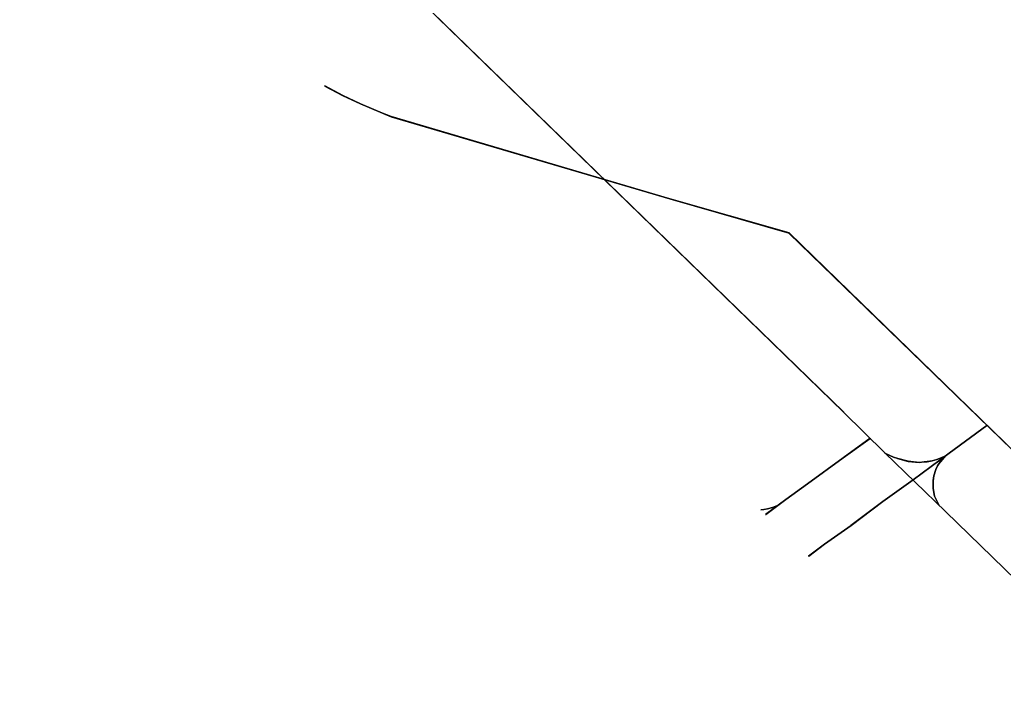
# Model space of a CAD drawing. Extents: x -291248544 to -291003570, y 98625193 to 98746984.
# Drawn here: x -291219018 to -291182312, y 98666369 to 98691525 of the extents above; entities that cross this region are included whole.
import ezdxf

# ---------------------------------------------------------------- set-up
doc = ezdxf.new("R2010")
doc.units = 0

msp = doc.modelspace()

# ---------------------------------------------------------------- linework, layer by layer
at = {"layer": 'mg_to_dxf', "color": 2}
for points in [[(-291219016.67, 98706756.24), (-291219018.08, 98706756.22), (-291188301.43, 98676886.45), (-291188301.44, 98676887.86)], [(-291188301.44, 98676887.86), (-291188300.03, 98676887.88), (-291219016.69, 98706757.66), (-291219016.67, 98706756.24)], [(-291207641.16, 98689052.35), (-291207641.57, 98689053.7), (-291207642.51, 98689051.94), (-291207641.16, 98689052.35)], [(-291207641.16, 98689052.35), (-291207642.51, 98689051.94), (-291206977.85, 98688696.68), (-291206978.29, 98688698.05)], [(-291206978.29, 98688698.05), (-291206976.96, 98688698.47), (-291207641.57, 98689053.7), (-291207641.16, 98689052.35)], [(-291206977.39, 98688697.6), (-291206977.85, 98688698.92), (-291206978.74, 98688697.13), (-291206977.39, 98688697.6)], [(-291206977.39, 98688697.6), (-291206978.74, 98688697.13), (-291206314.04, 98688387.7), (-291206314.54, 98688389.04)], [(-291206978.29, 98688698.05), (-291206977.85, 98688696.68), (-291206976.96, 98688698.47), (-291206978.29, 98688698.05)], [(-291206314.54, 98688389.04), (-291206313.22, 98688389.53), (-291206977.85, 98688698.92), (-291206977.39, 98688697.6)], [(-291206313.63, 98688388.63), (-291206314.14, 98688389.93), (-291206314.96, 98688388.11), (-291206313.63, 98688388.63)], [(-291206313.63, 98688388.63), (-291206314.96, 98688388.11), (-291205490.03, 98688032.94), (-291205490.57, 98688034.26)], [(-291206314.54, 98688389.04), (-291206314.04, 98688387.7), (-291206313.22, 98688389.53), (-291206314.54, 98688389.04)], [(-291205490.57, 98688034.26), (-291205489.27, 98688034.78), (-291206314.14, 98688389.93), (-291206313.63, 98688388.63)], [(-291205489.65, 98688033.87), (-291205490.2, 98688035.17), (-291205490.96, 98688033.32), (-291205489.65, 98688033.87)], [(-291205489.65, 98688033.87), (-291205490.96, 98688033.32), (-291205169.54, 98687907.04), (-291205170.14, 98687908.36)], [(-291205490.57, 98688034.26), (-291205490.03, 98688032.94), (-291205489.27, 98688034.78), (-291205490.57, 98688034.26)], [(-291205170.14, 98687908.36), (-291205168.89, 98687908.94), (-291205490.2, 98688035.17), (-291205489.65, 98688033.87)], [(-291205169.2, 98687908.03), (-291205169.83, 98687909.26), (-291205170.48, 98687907.37), (-291205169.2, 98687908.03)], [(-291205169.2, 98687908.03), (-291205170.48, 98687907.37), (-291194778.24, 98684840.05), (-291194778.92, 98684841.3)], [(-291205170.14, 98687908.36), (-291205169.54, 98687907.04), (-291205168.89, 98687908.94), (-291205170.14, 98687908.36)], [(-291194778.92, 98684841.3), (-291194777.68, 98684841.97), (-291205169.83, 98687909.26), (-291205169.2, 98687908.03)], [(-291194777.96, 98684841.02), (-291194778.64, 98684842.25), (-291194779.2, 98684840.33), (-291194777.96, 98684841.02)], [(-291194777.96, 98684841.02), (-291194779.2, 98684840.33), (-291190338.16, 98683569.83), (-291190338.63, 98683571)], [(-291194778.92, 98684841.3), (-291194778.24, 98684840.05), (-291194777.68, 98684841.97), (-291194778.92, 98684841.3)], [(-291190338.63, 98683571), (-291190337.12, 98683571.61), (-291194778.64, 98684842.25), (-291194777.96, 98684841.02)], [(-291190337.76, 98683570.5), (-291190337.99, 98683572.11), (-291190339.02, 98683570.33), (-291190337.76, 98683570.5)], [(-291190337.76, 98683570.5), (-291190339.02, 98683570.33), (-291178276.4, 98671851.05), (-291178276.42, 98671852.46)], [(-291190338.63, 98683571), (-291190338.16, 98683569.83), (-291190337.12, 98683571.61), (-291190338.63, 98683571)], [(-291178276.42, 98671852.46), (-291178275.01, 98671852.48), (-291190337.99, 98683572.11), (-291190337.76, 98683570.5)], [(-291188300.73, 98676887.16), (-291188300.74, 98676888.58), (-291188302.14, 98676887.15), (-291188300.73, 98676887.16)], [(-291188300.73, 98676887.16), (-291188302.14, 98676887.15), (-291186767.92, 98675375.83), (-291186767.93, 98675377.24)], [(-291188301.44, 98676887.86), (-291188301.43, 98676886.45), (-291188300.03, 98676887.88), (-291188301.44, 98676887.86)], [(-291186767.93, 98675377.24), (-291186766.52, 98675377.26), (-291188300.74, 98676888.58), (-291188300.73, 98676887.16)], [(-291182968.54, 98676395.12), (-291182968.33, 98676396.52), (-291184365.31, 98675365.96), (-291184363.92, 98675365.74)], [(-291184363.92, 98675365.74), (-291184364.13, 98675364.35), (-291182967.14, 98676394.91), (-291182968.54, 98676395.12)], [(-291182968.54, 98676395.12), (-291182967.14, 98676394.91), (-291182968.33, 98676396.52), (-291182968.54, 98676395.12)], [(-291187317.3, 98675914.47), (-291187317.08, 98675915.87), (-291188324.97, 98675182.86), (-291188323.57, 98675182.64)], [(-291188323.57, 98675182.64), (-291188323.79, 98675181.24), (-291187315.9, 98675914.25), (-291187317.3, 98675914.47)], [(-291187317.3, 98675914.47), (-291187315.9, 98675914.25), (-291187317.08, 98675915.87), (-291187317.3, 98675914.47)], [(-291186767.22, 98675376.54), (-291186767.24, 98675377.96), (-291186768.64, 98675376.52), (-291186767.22, 98675376.54)], [(-291186767.22, 98675376.54), (-291186768.64, 98675376.52), (-291184501.98, 98673190), (-291184502.01, 98673191.42)], [(-291186767.13, 98675365.22), (-291186767.58, 98675366.57), (-291186768.47, 98675364.78), (-291186767.13, 98675365.22)], [(-291186767.13, 98675365.22), (-291186768.47, 98675364.78), (-291186584.44, 98675272.76), (-291186584.92, 98675274.12)], [(-291186767.93, 98675377.24), (-291186767.92, 98675375.83), (-291186766.52, 98675377.26), (-291186767.93, 98675377.24)], [(-291186584.92, 98675274.12), (-291186583.61, 98675274.58), (-291186767.58, 98675366.57), (-291186767.13, 98675365.22)], [(-291184502.01, 98673191.42), (-291184500.59, 98673191.44), (-291186767.24, 98675377.96), (-291186767.22, 98675376.54)], [(-291184364.72, 98675365.15), (-291184364.51, 98675366.55), (-291185715.71, 98674370.32), (-291185714.32, 98674370.11)], [(-291185714.32, 98674370.11), (-291185714.53, 98674368.71), (-291184363.32, 98675364.94), (-291184364.72, 98675365.15)], [(-291184363.92, 98675365.74), (-291184365.31, 98675365.96), (-291184364.13, 98675364.35), (-291184363.92, 98675365.74)], [(-291184364.72, 98675365.15), (-291184363.32, 98675364.94), (-291184364.51, 98675366.55), (-291184364.72, 98675365.15)], [(-291188324.38, 98675182.05), (-291188324.16, 98675183.45), (-291189652.48, 98674221.55), (-291189651.08, 98674221.33)], [(-291189651.08, 98674221.33), (-291189651.31, 98674219.94), (-291188322.98, 98675181.83), (-291188324.38, 98675182.05)], [(-291188323.57, 98675182.64), (-291188324.97, 98675182.86), (-291188323.79, 98675181.24), (-291188323.57, 98675182.64)], [(-291188324.38, 98675182.05), (-291188322.98, 98675181.83), (-291188324.16, 98675183.45), (-291188324.38, 98675182.05)], [(-291186584.01, 98675273.7), (-291186584.52, 98675275), (-291186585.35, 98675273.18), (-291186584.01, 98675273.7)], [(-291186584.01, 98675273.7), (-291186585.35, 98675273.18), (-291186447.04, 98675215.55), (-291186447.61, 98675216.87)], [(-291186584.92, 98675274.12), (-291186584.44, 98675272.76), (-291186583.61, 98675274.58), (-291186584.92, 98675274.12)], [(-291186447.61, 98675216.87), (-291186446.32, 98675217.42), (-291186584.52, 98675275), (-291186584.01, 98675273.7)], [(-291186446.67, 98675216.51), (-291186447.25, 98675217.78), (-291186447.98, 98675215.91), (-291186446.67, 98675216.51)], [(-291186446.67, 98675216.51), (-291186447.98, 98675215.91), (-291186286.75, 98675158.33), (-291186287.4, 98675159.62)], [(-291186447.61, 98675216.87), (-291186447.04, 98675215.55), (-291186446.32, 98675217.42), (-291186447.61, 98675216.87)], [(-291186287.4, 98675159.62), (-291186286.16, 98675160.24), (-291186447.25, 98675217.78), (-291186446.67, 98675216.51)], [(-291186286.44, 98675159.33), (-291186287.11, 98675160.54), (-291186287.71, 98675158.63), (-291186286.44, 98675159.33)], [(-291186286.44, 98675159.33), (-291186287.71, 98675158.63), (-291185897.53, 98675055.34), (-291185898.31, 98675056.59)], [(-291186287.4, 98675159.62), (-291186286.75, 98675158.33), (-291186286.16, 98675160.24), (-291186287.4, 98675159.62)], [(-291185898.31, 98675056.59), (-291185897.16, 98675057.31), (-291186287.11, 98675160.54), (-291186286.44, 98675159.33)], [(-291185897.33, 98675056.4), (-291185898.14, 98675057.5), (-291185898.51, 98675055.53), (-291185897.33, 98675056.4)], [(-291185897.33, 98675056.4), (-291185898.51, 98675055.53), (-291185485.33, 98675009.62), (-291185486.34, 98675010.74)], [(-291185898.31, 98675056.59), (-291185897.53, 98675055.34), (-291185897.16, 98675057.31), (-291185898.31, 98675056.59)], [(-291185486.34, 98675010.74), (-291185485.35, 98675011.63), (-291185898.14, 98675057.5), (-291185897.33, 98675056.4)], [(-291185303.23, 98675033.51), (-291185302.35, 98675034.63), (-291185486.35, 98675011.63), (-291185485.34, 98675010.74)], [(-291185485.34, 98675010.74), (-291185486.35, 98675011.63), (-291185486.33, 98675009.61), (-291185485.34, 98675010.74)], [(-291185485.9, 98675010.69), (-291185485.79, 98675011.68), (-291185485.35, 98675011.63), (-291185486.34, 98675010.74)], [(-291185486.34, 98675010.74), (-291185485.33, 98675009.62), (-291185485.35, 98675011.63), (-291185486.34, 98675010.74)], [(-291185486.34, 98675010.74), (-291185485.33, 98675009.62), (-291185485.35, 98675011.63), (-291185486.34, 98675010.74)], [(-291185485.34, 98675010.63), (-291185486.33, 98675009.73), (-291185485.33, 98675009.62), (-291185486.34, 98675010.74)], [(-291185485.34, 98675010.74), (-291185486.33, 98675009.61), (-291185302.13, 98675032.64), (-291185303.23, 98675033.51)], [(-291185485.9, 98675010.69), (-291185485.79, 98675011.68), (-291185486.33, 98675009.73), (-291185485.34, 98675010.63)], [(-291185188.79, 98675044.96), (-291185187.94, 98675046.05), (-291185303.34, 98675034.51), (-291185302.24, 98675033.62)], [(-291185302.24, 98675033.62), (-291185303.34, 98675034.51), (-291185303.12, 98675032.53), (-291185302.24, 98675033.62)], [(-291185303.23, 98675033.51), (-291185302.13, 98675032.64), (-291185302.35, 98675034.63), (-291185303.23, 98675033.51)], [(-291185302.24, 98675033.62), (-291185303.12, 98675032.53), (-291185187.65, 98675044.07), (-291185188.79, 98675044.96)], [(-291185005.68, 98675079.25), (-291185004.91, 98675080.42), (-291185188.93, 98675045.91), (-291185187.8, 98675045.11)], [(-291185187.8, 98675045.11), (-291185188.93, 98675045.91), (-291185188.64, 98675043.93), (-291185187.8, 98675045.11)], [(-291185188.79, 98675044.96), (-291185187.65, 98675044.07), (-291185187.94, 98675046.05), (-291185188.79, 98675044.96)], [(-291185187.8, 98675045.11), (-291185188.64, 98675043.93), (-291185004.48, 98675078.46), (-291185005.68, 98675079.25)], [(-291184822.57, 98675125), (-291184821.89, 98675126.2), (-291185005.89, 98675080.2), (-291185004.7, 98675079.47)], [(-291185004.7, 98675079.47), (-291185005.89, 98675080.2), (-291185005.46, 98675078.25), (-291185004.7, 98675079.47)], [(-291185005.68, 98675079.25), (-291185004.48, 98675078.46), (-291185004.91, 98675080.42), (-291185005.68, 98675079.25)], [(-291185004.7, 98675079.47), (-291185005.46, 98675078.25), (-291184821.31, 98675124.29), (-291184822.57, 98675125)], [(-291184662.34, 98675182.17), (-291184661.79, 98675183.43), (-291184822.84, 98675125.91), (-291184821.61, 98675125.29)], [(-291184821.61, 98675125.29), (-291184822.84, 98675125.91), (-291184822.26, 98675124), (-291184821.61, 98675125.29)], [(-291184822.57, 98675125), (-291184821.31, 98675124.29), (-291184821.89, 98675126.2), (-291184822.57, 98675125)], [(-291184821.61, 98675125.29), (-291184822.26, 98675124), (-291184661, 98675181.59), (-291184662.34, 98675182.17)], [(-291184685.04, 98675044.61), (-291184685.25, 98675046.03), (-291184800.35, 98674884.91), (-291184798.9, 98674885.2)], [(-291184798.9, 98674885.2), (-291184798.63, 98674883.87), (-291184683.67, 98675044.81), (-291184685.04, 98675044.61)], [(-291184501.97, 98675262.07), (-291184502.09, 98675263.48), (-291184685.87, 98675045.24), (-291184684.43, 98675045.4)], [(-291184684.43, 98675045.4), (-291184685.87, 98675045.24), (-291184684.29, 98675044.02), (-291184684.43, 98675045.4)], [(-291184685.04, 98675044.61), (-291184683.67, 98675044.81), (-291184685.25, 98675046.03), (-291184685.04, 98675044.61)], [(-291184684.43, 98675045.4), (-291184684.29, 98675044.02), (-291184500.56, 98675262.19), (-291184501.97, 98675262.07)], [(-291184502.1, 98675262.23), (-291184501.65, 98675263.57), (-291184662.71, 98675183.04), (-291184661.42, 98675182.57)], [(-291184661.42, 98675182.57), (-291184662.71, 98675183.04), (-291184661.92, 98675181.2), (-291184661.42, 98675182.57)], [(-291184662.34, 98675182.17), (-291184661, 98675181.59), (-291184661.79, 98675183.43), (-291184662.34, 98675182.17)], [(-291184661.42, 98675182.57), (-291184661.92, 98675181.2), (-291184500.75, 98675261.78), (-291184502.1, 98675262.23)], [(-291184502.1, 98675262.23), (-291184500.75, 98675261.78), (-291184501.65, 98675263.57), (-291184502.1, 98675262.23)], [(-291184501.97, 98675262.07), (-291184500.56, 98675262.19), (-291184502.09, 98675263.48), (-291184501.97, 98675262.07)], [(-291184868, 98674746.99), (-291184868.65, 98674748.32), (-291184937.65, 98674518.31), (-291184936.38, 98674519.07)], [(-291184936.38, 98674519.07), (-291184935.69, 98674517.9), (-291184866.78, 98674747.58), (-291184868, 98674746.99)], [(-291184799.42, 98674884.35), (-291184799.83, 98674885.76), (-291184869.02, 98674747.39), (-291184867.63, 98674747.92)], [(-291184867.63, 98674747.92), (-291184869.02, 98674747.39), (-291184867.15, 98674746.65), (-291184867.63, 98674747.92)], [(-291184868, 98674746.99), (-291184866.78, 98674747.58), (-291184868.65, 98674748.32), (-291184868, 98674746.99)], [(-291184867.63, 98674747.92), (-291184867.15, 98674746.65), (-291184798.11, 98674884.73), (-291184799.42, 98674884.35)], [(-291184798.9, 98674885.2), (-291184800.35, 98674884.91), (-291184798.63, 98674883.87), (-291184798.9, 98674885.2)], [(-291184799.42, 98674884.35), (-291184798.11, 98674884.73), (-291184799.83, 98674885.76), (-291184799.42, 98674884.35)], [(-291189651.89, 98674220.74), (-291189651.67, 98674222.14), (-291190453.57, 98673637.9), (-291190452.17, 98673637.68)], [(-291190452.17, 98673637.68), (-291190452.39, 98673636.29), (-291189650.5, 98674220.52), (-291189651.89, 98674220.74)], [(-291189651.08, 98674221.33), (-291189652.48, 98674221.55), (-291189651.31, 98674219.94), (-291189651.08, 98674221.33)], [(-291189651.89, 98674220.74), (-291189650.5, 98674220.52), (-291189651.67, 98674222.14), (-291189651.89, 98674220.74)], [(-291185715.13, 98674369.52), (-291185714.91, 98674370.91), (-291186837.24, 98673557.79), (-291186835.84, 98673557.57)], [(-291186835.84, 98673557.57), (-291186836.05, 98673556.18), (-291185713.73, 98674369.3), (-291185715.13, 98674369.52)], [(-291185714.32, 98674370.11), (-291185715.71, 98674370.32), (-291185714.53, 98674368.71), (-291185714.32, 98674370.11)], [(-291185715.13, 98674369.52), (-291185713.73, 98674369.3), (-291185714.91, 98674370.91), (-291185715.13, 98674369.52)], [(-291184936.59, 98674518.09), (-291184937.44, 98674519.29), (-291184960.47, 98674335.04), (-291184959.35, 98674335.98)], [(-291184959.35, 98674335.98), (-291184960.47, 98674335.04), (-291184958.47, 98674334.92), (-291184959.35, 98674335.98)], [(-291184959.41, 98674334.98), (-291184960.41, 98674336.04), (-291184960.41, 98674174.76), (-291184959.41, 98674175.76)], [(-291184959.41, 98674334.98), (-291184958.41, 98674335.92), (-291184960.41, 98674336.04), (-291184959.41, 98674334.98)], [(-291184959.41, 98674175.76), (-291184958.41, 98674174.76), (-291184958.41, 98674335.92), (-291184959.41, 98674334.98)], [(-291184959.35, 98674335.98), (-291184958.47, 98674334.92), (-291184935.48, 98674518.88), (-291184936.59, 98674518.09)], [(-291184936.38, 98674519.07), (-291184937.65, 98674518.31), (-291184935.69, 98674517.9), (-291184936.38, 98674519.07)], [(-291184936.59, 98674518.09), (-291184935.48, 98674518.88), (-291184937.44, 98674519.29), (-291184936.59, 98674518.09)], [(-291184959.33, 98674037.44), (-291184958.49, 98674038.51), (-291184960.49, 98674038.35), (-291184959.33, 98674037.44)], [(-291184959.33, 98674037.44), (-291184960.49, 98674038.35), (-291184914.52, 98673762.5), (-291184913.72, 98673763.77)], [(-291184959.41, 98674175.76), (-291184960.41, 98674174.76), (-291184958.41, 98674174.76), (-291184959.41, 98674175.76)], [(-291184959.41, 98674174.76), (-291184960.41, 98674175.76), (-291184960.41, 98674037.35), (-291184959.41, 98674038.44)], [(-291184959.41, 98674174.76), (-291184958.41, 98674175.76), (-291184960.41, 98674175.76), (-291184959.41, 98674174.76)], [(-291184959.41, 98674038.44), (-291184960.41, 98674037.35), (-291184958.41, 98674037.51), (-291184959.41, 98674038.44)], [(-291184959.41, 98674038.44), (-291184958.41, 98674037.51), (-291184958.41, 98674175.76), (-291184959.41, 98674174.76)], [(-291184913.72, 98673763.77), (-291184912.59, 98673763.06), (-291184958.49, 98674038.51), (-291184959.33, 98674037.44)], [(-291190452.98, 98673637.09), (-291190452.77, 98673638.49), (-291191208.88, 98673077.13), (-291191207.48, 98673076.93)], [(-291191207.48, 98673076.93), (-291191207.69, 98673075.53), (-291190451.58, 98673636.88), (-291190452.98, 98673637.09)], [(-291190452.17, 98673637.68), (-291190453.57, 98673637.9), (-291190452.39, 98673636.29), (-291190452.17, 98673637.68)], [(-291190452.98, 98673637.09), (-291190451.58, 98673636.88), (-291190452.77, 98673638.49), (-291190452.98, 98673637.09)], [(-291186836.64, 98673556.98), (-291186836.44, 98673558.39), (-291188027.42, 98672665.15), (-291188026.03, 98672664.94)], [(-291188026.03, 98672664.94), (-291188026.24, 98672663.53), (-291186835.25, 98673556.78), (-291186836.64, 98673556.98)], [(-291186835.84, 98673557.57), (-291186837.24, 98673557.79), (-291186836.05, 98673556.18), (-291186835.84, 98673557.57)], [(-291186836.64, 98673556.98), (-291186835.25, 98673556.78), (-291186836.44, 98673558.39), (-291186836.64, 98673556.98)], [(-291184913.44, 98673762.81), (-291184912.87, 98673764.02), (-291184914.8, 98673763.45), (-291184913.44, 98673762.81)], [(-291184913.44, 98673762.81), (-291184914.8, 98673763.45), (-291184845.68, 98673602.16), (-291184845.17, 98673603.52)], [(-291184913.55, 98673762.78), (-291184914.68, 98673763.49), (-291184914.52, 98673762.49), (-291184913.72, 98673763.77)], [(-291184913.65, 98673763.34), (-291184912.66, 98673763.5), (-291184914.68, 98673763.49), (-291184913.55, 98673762.78)], [(-291184913.72, 98673763.77), (-291184914.52, 98673762.5), (-291184912.59, 98673763.06), (-291184913.72, 98673763.77)], [(-291184913.72, 98673763.77), (-291184914.52, 98673762.49), (-291184912.59, 98673763.06), (-291184913.72, 98673763.77)], [(-291184913.72, 98673763.77), (-291184912.59, 98673763.06), (-291184912.66, 98673763.5), (-291184913.65, 98673763.34)], [(-291184845.17, 98673603.52), (-291184843.87, 98673603.03), (-291184912.87, 98673764.02), (-291184913.44, 98673762.81)], [(-291184844.74, 98673602.62), (-291184844.3, 98673603.93), (-291184846.11, 98673603.07), (-291184844.74, 98673602.62)], [(-291184844.74, 98673602.62), (-291184846.11, 98673603.07), (-291184754.07, 98673430.48), (-291184753.65, 98673431.84)], [(-291184845.17, 98673603.52), (-291184845.68, 98673602.16), (-291184843.87, 98673603.03), (-291184845.17, 98673603.52)], [(-291184753.65, 98673431.84), (-291184752.3, 98673431.43), (-291184844.3, 98673603.93), (-291184844.74, 98673602.62)], [(-291191277.05, 98673259.69), (-291191276.18, 98673260.78), (-291191391.59, 98673249.24), (-291191390.49, 98673248.34)], [(-291191390.49, 98673248.34), (-291191391.59, 98673249.24), (-291191391.39, 98673247.25), (-291191390.49, 98673248.34)], [(-291191390.49, 98673248.34), (-291191391.39, 98673247.25), (-291191275.92, 98673258.79), (-291191277.05, 98673259.69)], [(-291191139.72, 98673282.54), (-291191138.96, 98673283.68), (-291191277.18, 98673260.64), (-291191276.06, 98673259.82)], [(-291191276.06, 98673259.82), (-291191277.18, 98673260.64), (-291191276.91, 98673258.66), (-291191276.06, 98673259.82)], [(-291191277.05, 98673259.69), (-291191275.92, 98673258.79), (-291191276.18, 98673260.78), (-291191277.05, 98673259.69)], [(-291191276.06, 98673259.82), (-291191276.91, 98673258.66), (-291191138.49, 98673281.73), (-291191139.72, 98673282.54)], [(-291190956.59, 98673339.69), (-291190955.96, 98673340.94), (-291191139.93, 98673283.45), (-291191138.74, 98673282.77)], [(-291191138.74, 98673282.77), (-291191139.93, 98673283.45), (-291191139.47, 98673281.5), (-291191138.74, 98673282.77)], [(-291191139.72, 98673282.54), (-291191138.49, 98673281.73), (-291191138.96, 98673283.68), (-291191139.72, 98673282.54)], [(-291191138.74, 98673282.77), (-291191139.47, 98673281.5), (-291190955.32, 98673339.04), (-291190956.59, 98673339.69)], [(-291190796.37, 98673396.9), (-291190795.82, 98673398.15), (-291190956.9, 98673340.62), (-291190955.64, 98673340.01)], [(-291190955.64, 98673340.01), (-291190956.9, 98673340.62), (-291190956.27, 98673338.73), (-291190955.64, 98673340.01)], [(-291190956.59, 98673339.69), (-291190955.32, 98673339.04), (-291190955.96, 98673340.94), (-291190956.59, 98673339.69)], [(-291190955.64, 98673340.01), (-291190956.27, 98673338.73), (-291190795.03, 98673396.31), (-291190796.37, 98673396.9)], [(-291190704.79, 98673442.62), (-291190704.35, 98673443.96), (-291190796.74, 98673397.76), (-291190795.45, 98673397.29)], [(-291190795.45, 98673397.29), (-291190796.74, 98673397.76), (-291190795.95, 98673395.92), (-291190795.45, 98673397.29)], [(-291190796.37, 98673396.9), (-291190795.03, 98673396.31), (-291190795.82, 98673398.15), (-291190796.37, 98673396.9)], [(-291190795.45, 98673397.29), (-291190795.95, 98673395.92), (-291190703.45, 98673442.17), (-291190704.79, 98673442.62)], [(-291190704.79, 98673442.62), (-291190703.45, 98673442.17), (-291190704.35, 98673443.96), (-291190704.79, 98673442.62)], [(-291184753.65, 98673431.84), (-291184754.07, 98673430.48), (-291184752.3, 98673431.43), (-291184753.65, 98673431.84)], [(-291184501.29, 98673190.72), (-291184501.31, 98673192.14), (-291184502.7, 98673190.7), (-291184501.29, 98673190.72)], [(-291184501.29, 98673190.72), (-291184502.7, 98673190.7), (-291177498.2, 98666369.32), (-291177498.22, 98666370.74)], [(-291184502.01, 98673191.42), (-291184501.98, 98673190), (-291184500.59, 98673191.44), (-291184502.01, 98673191.42)], [(-291177498.22, 98666370.74), (-291177496.81, 98666370.76), (-291184501.31, 98673192.14), (-291184501.29, 98673190.72)], [(-291191207.48, 98673076.93), (-291191208.88, 98673077.13), (-291191207.69, 98673075.53), (-291191207.48, 98673076.93)], [(-291188026.84, 98672664.35), (-291188026.61, 98672665.74), (-291189011.62, 98671967.07), (-291189010.21, 98671966.84)], [(-291189010.21, 98671966.84), (-291189010.44, 98671965.46), (-291188025.43, 98672664.12), (-291188026.84, 98672664.35)], [(-291188026.03, 98672664.94), (-291188027.42, 98672665.15), (-291188026.24, 98672663.53), (-291188026.03, 98672664.94)], [(-291188026.84, 98672664.35), (-291188025.43, 98672664.12), (-291188026.61, 98672665.74), (-291188026.84, 98672664.35)], [(-291189011.02, 98671966.25), (-291189010.81, 98671967.66), (-291189606.71, 98671520.73), (-291189605.31, 98671520.53)], [(-291189605.31, 98671520.53), (-291189605.51, 98671519.13), (-291189009.63, 98671966.04), (-291189011.02, 98671966.25)], [(-291189010.21, 98671966.84), (-291189011.62, 98671967.07), (-291189010.44, 98671965.46), (-291189010.21, 98671966.84)], [(-291189011.02, 98671966.25), (-291189009.63, 98671966.04), (-291189010.81, 98671967.66), (-291189011.02, 98671966.25)], [(-291189605.31, 98671520.53), (-291189606.71, 98671520.73), (-291189605.51, 98671519.13), (-291189605.31, 98671520.53)]]:
    msp.add_3dface(points, dxfattribs=at)

doc.saveas('drawing.dxf')
